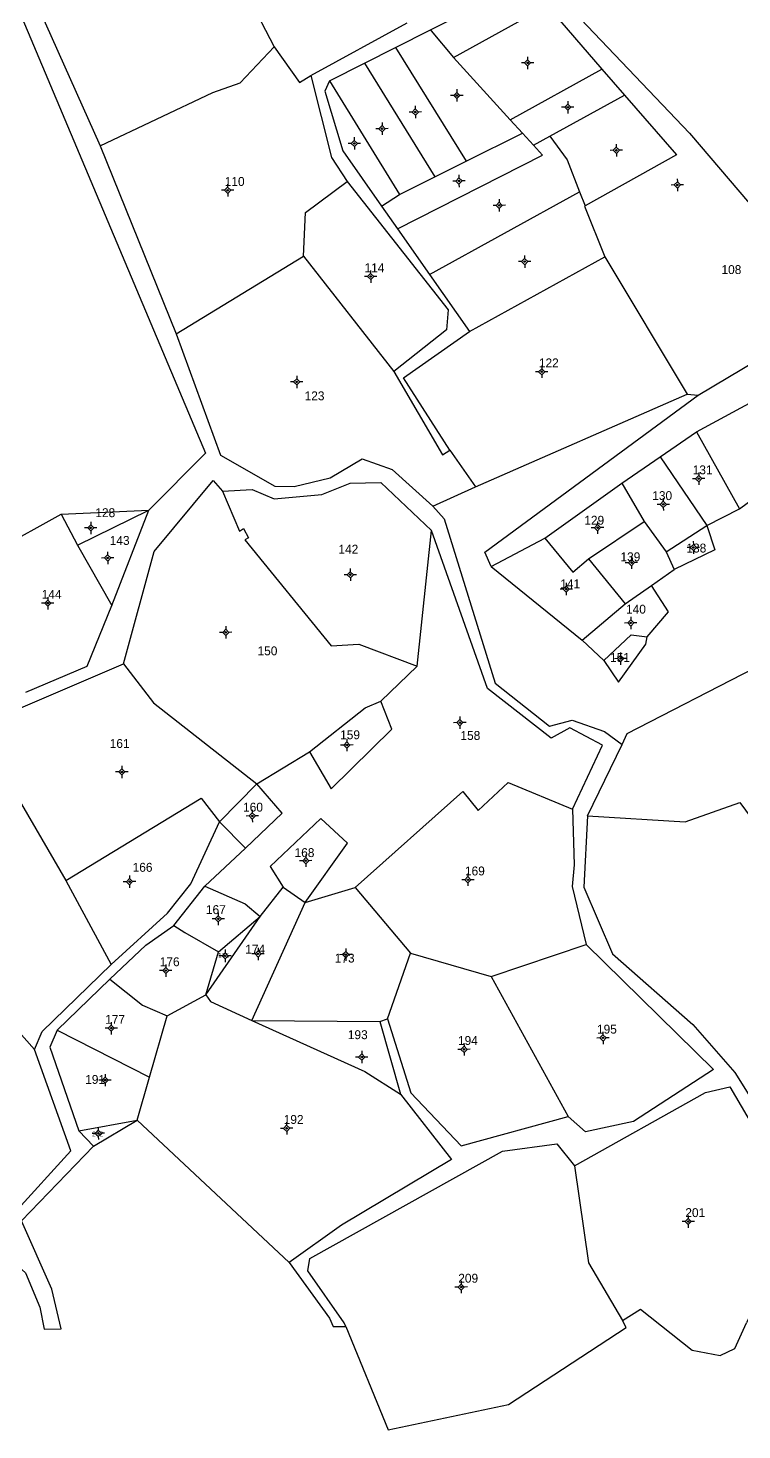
# Model space of a CAD drawing. Extents: x 551037 to 551594, y 1838476 to 1839058.
# Drawn here: x 551253.1 to 551397.5, y 1838476.5 to 1838760 of the extents above; entities that cross this region are included whole.
import ezdxf

# ---------------------------------------------------------------- set-up
doc = ezdxf.new("R2010")
doc.units = 0
for name, color, linetype in [('Level 10', 7, 'Continuous'), ('Level 11', 7, 'Continuous'), ('Level 15', 7, 'Continuous')]:
    doc.layers.add(name, color=color, linetype=linetype)

msp = doc.modelspace()

# ---------------------------------------------------------------- linework, layer by layer
at = {"layer": 'Level 10'}
for p, q in [((551334.5, 1838759.59), (551353.82, 1838769.32)), ((551253.56, 1838767.74), (551267.67, 1838736.14)), ((551296.88, 1838767.78), (551302.88, 1838756.19)), ((551339.18, 1838754.02), (551358.06, 1838764.43)), ((551310.31, 1838750.35), (551329.81, 1838760.99)), ((551327.45, 1838756.05), (551334.5, 1838759.59)), ((551321.17, 1838752.89), (551327.45, 1838756.05)), ((551327.45, 1838756.05), (551341.69, 1838733.03)), ((551339.18, 1838754.02), (551350.64, 1838741.42)), ((551321.17, 1838752.89), (551335.39, 1838729.89)), ((551350.64, 1838741.42), (551369.16, 1838751.65)), ((551369.16, 1838751.65), (551373.73, 1838746.41)), ((551314.05, 1838749.27), (551328.22, 1838726.33)), ((551358.62, 1838738.09), (551373.73, 1838746.41)), ((551350.64, 1838741.42), (551353.12, 1838738.71)), ((551341.69, 1838733.03), (551353.12, 1838738.71)), ((551353.12, 1838738.71), (551355.33, 1838736.27)), ((551355.33, 1838736.27), (551358.62, 1838738.09)), ((551267.67, 1838736.14), (551283.09, 1838698.1)), ((551335.39, 1838729.89), (551341.69, 1838733.03)), ((551328.22, 1838726.33), (551335.39, 1838729.89)), ((551324.59, 1838723.98), (551328.22, 1838726.33)), ((551334.3, 1838710.11), (551364.65, 1838726.87)), ((551364.65, 1838726.87), (551365.74, 1838724.03)), ((551324.59, 1838723.98), (551327.81, 1838719.37)), ((551327.81, 1838719.37), (551334.3, 1838710.11)), ((551283.09, 1838698.1), (551308.79, 1838713.82)), ((551308.79, 1838713.82), (551327.07, 1838690.51)), ((551369.76, 1838713.7), (551386.42, 1838685.96)), ((551334.3, 1838710.11), (551342.35, 1838698.6)), ((551343.62, 1838667.21), (551386.42, 1838685.96)), ((551386.42, 1838685.96), (551388.6, 1838685.73)), ((551388.28, 1838678.34), (551401.34, 1838685.42)), ((551380.93, 1838673.23), (551388.28, 1838678.34)), ((551388.28, 1838678.34), (551396.95, 1838662.77)), ((551338.41, 1838674.6), (551343.62, 1838667.21)), ((551373.19, 1838667.95), (551380.93, 1838673.23)), ((551380.93, 1838673.23), (551390.38, 1838659.36)), ((551396.95, 1838662.77), (551408.93, 1838671.63)), ((551334.95, 1838663.25), (551343.62, 1838667.21)), ((551357.65, 1838656.79), (551373.19, 1838667.95)), ((551373.19, 1838667.95), (551377.72, 1838660.16)), ((551240.93, 1838651.23), (551259.8, 1838661.66)), ((551259.8, 1838661.66), (551277.51, 1838662.47)), ((551259.8, 1838661.66), (551263.12, 1838655.39)), ((551263.12, 1838655.39), (551277.51, 1838662.47)), ((551270.07, 1838643.2), (551277.51, 1838662.47)), ((551366.43, 1838652.65), (551377.72, 1838660.16)), ((551377.72, 1838660.16), (551382.17, 1838654.05)), ((551390.38, 1838659.36), (551396.95, 1838662.77)), ((551331.77, 1838630.91), (551334.68, 1838658.34)), ((551382.17, 1838654.05), (551390.38, 1838659.36)), ((551263.12, 1838655.39), (551270.07, 1838643.2)), ((551346.78, 1838651.06), (551357.65, 1838656.79)), ((551366.43, 1838652.65), (551373.85, 1838643.54)), ((551382.17, 1838654.05), (551383.8, 1838650.47)), ((551346.78, 1838651.06), (551365.19, 1838636.21)), ((551379.2, 1838647.23), (551383.8, 1838650.47)), ((551373.85, 1838643.54), (551379.2, 1838647.23)), ((551365.19, 1838636.21), (551373.85, 1838643.54)), ((551365.19, 1838636.21), (551369.55, 1838632.09)), ((551242.68, 1838618.66), (551272.42, 1838631.42)), ((551324.43, 1838623.86), (551331.77, 1838630.91)), ((551242.68, 1838618.66), (551260.78, 1838587.57)), ((551366.24, 1838600.66), (551373.24, 1838615.09)), ((551299.39, 1838607.11), (551310.03, 1838613.63)), ((551291.86, 1838599.43), (551299.39, 1838607.11)), ((551291.86, 1838599.43), (551297.06, 1838594.14)), ((551288.88, 1838586.46), (551297.06, 1838594.14)), ((551260.78, 1838587.57), (551269.94, 1838570.58)), ((551282.62, 1838578.51), (551288.88, 1838586.46)), ((551300.02, 1838580.27), (551304.69, 1838586.24)), ((551304.69, 1838586.24), (551309.18, 1838583.11)), ((551309.18, 1838583.11), (551319.29, 1838586.2)), ((551319.29, 1838586.2), (551330.42, 1838572.89)), ((551298.35, 1838559.27), (551309.18, 1838583.11)), ((551289.09, 1838564.45), (551300.02, 1838580.27)), ((551291.6, 1838573.17), (551300.02, 1838580.27)), ((551289.09, 1838564.45), (551291.6, 1838573.17)), ((551325.78, 1838559.62), (551330.42, 1838572.89)), ((551330.42, 1838572.89), (551346.76, 1838568.14)), ((551346.76, 1838568.14), (551365.99, 1838574.67)), ((551258.99, 1838557.33), (551269.67, 1838567.66)), ((551346.76, 1838568.14), (551362.33, 1838539.84)), ((551281.27, 1838560.23), (551289.09, 1838564.45)), ((551247.06, 1838561.64), (551254.43, 1838553.38)), ((551277.7, 1838547.84), (551281.27, 1838560.23)), ((551298.35, 1838559.27), (551324.28, 1838559.07)), ((551324.28, 1838559.07), (551325.78, 1838559.62)), ((551324.28, 1838559.07), (551328.41, 1838544.35)), ((551258.99, 1838557.33), (551277.7, 1838547.84)), ((551275.18, 1838539.12), (551277.7, 1838547.84)), ((551263.38, 1838536.95), (551275.18, 1838539.12)), ((551266.34, 1838533.86), (551275.18, 1838539.12)), ((551275.18, 1838539.12), (551305.94, 1838510.35)), ((551263.38, 1838536.95), (551266.34, 1838533.86))]:
    msp.add_line(p, q, dxfattribs=at)
for points in [[(551231.51, 1838810.3), (551289, 1838673.97), (551277.51, 1838662.47)], [(551356.58, 1838770.52), (551386.85, 1838738.7), (551399.02, 1838724.52), (551413.4, 1838731.63), (551419.44, 1838722.66)], [(551358.06, 1838764.43), (551369.13, 1838751.68), (551369.16, 1838751.65)], [(551334.5, 1838759.59), (551334.65, 1838759.41), (551339.18, 1838754.02)], [(551267.67, 1838736.14), (551290.48, 1838746.92), (551296, 1838748.88), (551302.88, 1838756.19)], [(551302.88, 1838756.19), (551307.98, 1838748.96), (551310.31, 1838750.35)], [(551314.05, 1838749.27), (551314.07, 1838749.31), (551321.17, 1838752.89)], [(551310.31, 1838750.35), (551314.48, 1838733.77), (551317.67, 1838728.91)], [(551314.05, 1838749.27), (551313.14, 1838747.2), (551316.78, 1838735.14), (551324.59, 1838723.98)], [(551373.73, 1838746.41), (551384.21, 1838734.33), (551365.74, 1838724.03)], [(551358.62, 1838738.09), (551362.15, 1838733.33), (551364.65, 1838726.87)], [(551327.81, 1838719.37), (551357.15, 1838734.27), (551355.33, 1838736.27)], [(551308.79, 1838713.82), (551309.23, 1838722.68), (551317.67, 1838728.91)], [(551317.67, 1838728.91), (551338.05, 1838702.99), (551337.72, 1838698.91), (551327.07, 1838690.51)], [(551365.74, 1838724.03), (551365.62, 1838723.96), (551369.76, 1838713.7)], [(551342.35, 1838698.6), (551369.73, 1838713.68), (551369.76, 1838713.7)], [(551388.6, 1838685.73), (551421.78, 1838705.46), (551425.23, 1838713.22)], [(551283.09, 1838698.1), (551292.05, 1838673.58), (551302.99, 1838667.35), (551306.96, 1838667.24), (551314.19, 1838668.98), (551320.67, 1838672.87), (551326.72, 1838670.67), (551334.95, 1838663.25)], [(551338.41, 1838674.6), (551329.04, 1838689.25), (551342.35, 1838698.6)], [(551327.07, 1838690.51), (551336.93, 1838673.63), (551338.41, 1838674.6)], [(551346.78, 1838651.06), (551345.48, 1838653.97), (551388.6, 1838685.73)], [(551272.42, 1838631.42), (551278.62, 1838654.1), (551290.57, 1838668.44), (551292.46, 1838666.29)], [(551292.46, 1838666.29), (551298.41, 1838666.64), (551302.87, 1838664.76), (551312.51, 1838665.63), (551318.25, 1838667.91), (551324.47, 1838668.1), (551334.68, 1838658.34)], [(551292.46, 1838666.29), (551295.88, 1838658.23), (551296.66, 1838658.76), (551297.72, 1838656.91), (551296.98, 1838656.48), (551314.43, 1838635.03), (551320, 1838635.38), (551331.77, 1838630.91)], [(551334.95, 1838663.25), (551337.28, 1838660.74), (551347.56, 1838627.51), (551358.58, 1838618.81), (551363.12, 1838620.02), (551369.67, 1838617.68), (551373.24, 1838615.09)], [(551363.18, 1838601.99), (551369.25, 1838614.94), (551362.67, 1838618.48), (551358.87, 1838616.34), (551346.01, 1838626.4), (551334.68, 1838658.34)], [(551390.38, 1838659.36), (551392.01, 1838654.46), (551383.8, 1838650.47)], [(551357.65, 1838656.79), (551363.26, 1838649.93), (551366.43, 1838652.65)], [(551378.34, 1838636.87), (551382.61, 1838641.88), (551379.2, 1838647.23)], [(551252.66, 1838625.65), (551265.08, 1838630.94), (551270.07, 1838643.2)], [(551369.55, 1838632.09), (551375.09, 1838637.26), (551378.34, 1838636.87)], [(551369.55, 1838632.09), (551372.51, 1838627.66), (551378.05, 1838635.35), (551378.34, 1838636.87)], [(551272.42, 1838631.42), (551278.51, 1838623.54), (551299.39, 1838607.11)], [(551373.24, 1838615.09), (551374.3, 1838617.28), (551399.92, 1838630.49)], [(551310.03, 1838613.63), (551314.4, 1838606.12), (551326.69, 1838618.16), (551324.43, 1838623.86)], [(551310.03, 1838613.63), (551321.29, 1838622.49), (551324.43, 1838623.86)], [(551297.06, 1838594.14), (551304.48, 1838601.21), (551299.39, 1838607.11)], [(551319.29, 1838586.2), (551341.05, 1838605.59), (551344.16, 1838601.72), (551350.18, 1838607.42), (551363.18, 1838601.99)], [(551260.78, 1838587.57), (551288.15, 1838604.21), (551291.86, 1838599.43)], [(551363.18, 1838601.99), (551363.57, 1838590.77), (551363.17, 1838586.35), (551365.99, 1838574.67)], [(551366.24, 1838600.66), (551365.49, 1838586.26), (551371.31, 1838572.78), (551387.57, 1838558.48), (551396.02, 1838548.77), (551404.72, 1838534.86), (551411.56, 1838537.12), (551432.84, 1838554.87), (551432.42, 1838555.42)], [(551366.24, 1838600.66), (551386, 1838599.44), (551397.05, 1838603.36), (551432.42, 1838555.42)], [(551269.94, 1838570.58), (551281.29, 1838581), (551286.04, 1838586.91), (551291.86, 1838599.43)], [(551309.18, 1838583.11), (551317.72, 1838595.12), (551312.34, 1838600.1), (551302.1, 1838590.42), (551304.69, 1838586.24)], [(551288.88, 1838586.46), (551297.02, 1838582.88), (551300.02, 1838580.27)], [(551269.67, 1838567.66), (551276.95, 1838574.48), (551282.62, 1838578.51)], [(551282.62, 1838578.51), (551284.8, 1838577.06), (551291.6, 1838573.17)], [(551365.99, 1838574.67), (551391.71, 1838549.37), (551375.52, 1838538.87), (551365.81, 1838536.75), (551362.33, 1838539.84)], [(551254.43, 1838553.38), (551255.94, 1838557.03), (551269.94, 1838570.58)], [(551269.67, 1838567.66), (551276.24, 1838562.34), (551281.27, 1838560.23)], [(551289.09, 1838564.45), (551289.98, 1838563.13), (551298.35, 1838559.27)], [(551298.35, 1838559.27), (551321.22, 1838548.99), (551328.41, 1838544.35)], [(551325.78, 1838559.62), (551330.53, 1838544.67), (551340.72, 1838533.9), (551362.33, 1838539.84)], [(551258.99, 1838557.33), (551257.55, 1838553.85), (551263.38, 1838536.95)], [(551223.73, 1838544.7), (551250.4, 1838520.36), (551261.77, 1838532.93), (551254.43, 1838553.38)], [(551328.41, 1838544.35), (551338.75, 1838531.14), (551316.51, 1838517.88), (551305.94, 1838510.35)], [(551363.63, 1838529.88), (551390.11, 1838544.68), (551395.04, 1838545.86), (551409.22, 1838521.6), (551398.41, 1838498.11)], [(551224.86, 1838496.59), (551233.46, 1838496.67), (551234.62, 1838501.84), (551243.59, 1838513.35), (551245.38, 1838514.73), (551252.63, 1838508.24), (551255.48, 1838501.27), (551256.4, 1838496.87), (551259.79, 1838496.9), (551257.93, 1838504.93), (551251.81, 1838518.73), (551266.34, 1838533.86)], [(551317.36, 1838497.4), (551317.06, 1838498.12), (551309.72, 1838508.67), (551310.1, 1838511.14), (551349.08, 1838532.83), (551360.03, 1838534.3), (551363.63, 1838529.88)], [(551363.63, 1838529.88), (551366.47, 1838510.28), (551373.34, 1838498.59)], [(551305.94, 1838510.35), (551314.04, 1838499.07), (551314.81, 1838497.38), (551317.36, 1838497.4)], [(551317.36, 1838497.4), (551325.94, 1838476.47), (551350.25, 1838481.65), (551374.09, 1838497.19), (551373.34, 1838498.59)], [(551373.34, 1838498.59), (551376.94, 1838500.9), (551387.42, 1838492.58), (551393.05, 1838491.53), (551396.05, 1838492.96), (551398.41, 1838498.11)]]:
    msp.add_lwpolyline(points, dxfattribs=at)
at = {"layer": 'Level 11'}
for p, q in [((551354.1, 1838754.17), (551354.11, 1838753.54)), ((551353.49, 1838752.92), (551352.87, 1838752.91)), ((551354.11, 1838753.54), (551353.49, 1838752.92)), ((551353.49, 1838752.92), (551354.12, 1838752.3)), ((551354.74, 1838752.93), (551354.11, 1838753.54)), ((551354.12, 1838752.3), (551354.74, 1838752.93)), ((551354.12, 1838752.3), (551354.13, 1838751.67)), ((551355.36, 1838752.93), (551354.74, 1838752.93)), ((551339.19, 1838746.32), (551338.57, 1838746.32)), ((551339.81, 1838746.96), (551339.19, 1838746.32)), ((551339.19, 1838746.32), (551339.82, 1838745.7)), ((551339.81, 1838747.58), (551339.81, 1838746.96)), ((551340.45, 1838746.33), (551339.81, 1838746.96)), ((551339.82, 1838745.7), (551340.45, 1838746.33)), ((551339.82, 1838745.7), (551339.83, 1838745.08)), ((551341.07, 1838746.34), (551340.45, 1838746.33)), ((551362.25, 1838745.21), (551362.26, 1838744.58)), ((551330.8, 1838742.97), (551330.18, 1838742.97)), ((551331.42, 1838743.61), (551330.8, 1838742.97)), ((551330.8, 1838742.97), (551331.43, 1838742.35)), ((551331.42, 1838744.23), (551331.42, 1838743.61)), ((551332.06, 1838742.98), (551331.42, 1838743.61)), ((551331.43, 1838742.35), (551332.06, 1838742.98)), ((551332.68, 1838742.99), (551332.06, 1838742.98)), ((551361.64, 1838743.95), (551361.01, 1838743.94)), ((551362.26, 1838744.58), (551361.64, 1838743.95)), ((551361.64, 1838743.95), (551362.27, 1838743.34)), ((551362.88, 1838743.96), (551362.26, 1838744.58)), ((551362.27, 1838743.34), (551362.88, 1838743.96)), ((551362.27, 1838743.34), (551362.27, 1838742.71)), ((551363.51, 1838743.97), (551362.88, 1838743.96)), ((551324.07, 1838739.6), (551323.45, 1838739.6)), ((551324.69, 1838740.23), (551324.07, 1838739.6)), ((551324.07, 1838739.6), (551324.7, 1838738.99)), ((551324.69, 1838740.86), (551324.69, 1838740.23)), ((551325.33, 1838739.61), (551324.69, 1838740.23)), ((551324.7, 1838738.99), (551325.33, 1838739.61)), ((551325.95, 1838739.62), (551325.33, 1838739.61)), ((551331.43, 1838742.35), (551331.44, 1838741.73)), ((551319.09, 1838737.26), (551318.48, 1838736.62)), ((551319.08, 1838737.88), (551319.09, 1838737.26)), ((551319.72, 1838736.64), (551319.09, 1838737.26)), ((551324.7, 1838738.99), (551324.71, 1838738.36)), ((551318.47, 1838736.62), (551317.85, 1838736.62)), ((551318.48, 1838736.62), (551319.1, 1838736)), ((551319.1, 1838736), (551319.72, 1838736.64)), ((551319.1, 1838736), (551319.11, 1838735.38)), ((551320.35, 1838736.64), (551319.72, 1838736.64)), ((551371.46, 1838735.24), (551370.83, 1838735.23)), ((551372.07, 1838735.86), (551371.46, 1838735.24)), ((551371.46, 1838735.24), (551372.08, 1838734.62)), ((551372.06, 1838736.49), (551372.07, 1838735.86)), ((551372.69, 1838735.25), (551372.07, 1838735.86)), ((551372.08, 1838734.62), (551372.69, 1838735.25)), ((551372.08, 1838734.62), (551372.09, 1838733.99)), ((551373.32, 1838735.25), (551372.69, 1838735.25)), ((551293.46, 1838728.41), (551293.47, 1838727.78)), ((551339.62, 1838729.03), (551339, 1838729.03)), ((551340.24, 1838729.67), (551339.62, 1838729.03)), ((551339.62, 1838729.03), (551340.25, 1838728.41)), ((551340.24, 1838730.29), (551340.24, 1838729.67)), ((551340.88, 1838729.04), (551340.24, 1838729.67)), ((551340.25, 1838728.41), (551340.88, 1838729.04)), ((551340.25, 1838728.41), (551340.26, 1838727.79)), ((551341.5, 1838729.05), (551340.88, 1838729.04)), ((551383.79, 1838728.23), (551383.17, 1838728.22)), ((551384.42, 1838728.85), (551383.79, 1838728.23)), ((551383.79, 1838728.23), (551384.43, 1838727.61)), ((551384.41, 1838729.48), (551384.42, 1838728.85)), ((551385.05, 1838728.24), (551384.42, 1838728.85)), ((551384.43, 1838727.61), (551385.05, 1838728.24)), ((551385.67, 1838728.24), (551385.05, 1838728.24)), ((551292.85, 1838727.15), (551292.23, 1838727.15)), ((551293.47, 1838727.78), (551292.85, 1838727.15)), ((551292.85, 1838727.15), (551293.48, 1838726.54)), ((551294.1, 1838727.16), (551293.47, 1838727.78)), ((551293.48, 1838726.54), (551294.1, 1838727.16)), ((551293.48, 1838726.54), (551293.49, 1838725.91)), ((551294.72, 1838727.17), (551294.1, 1838727.16)), ((551348.38, 1838725.36), (551348.38, 1838724.74)), ((551384.43, 1838727.61), (551384.43, 1838726.98)), ((551347.76, 1838724.1), (551347.14, 1838724.1)), ((551348.38, 1838724.74), (551347.76, 1838724.1)), ((551347.76, 1838724.1), (551348.39, 1838723.48)), ((551349.02, 1838724.11), (551348.38, 1838724.74)), ((551348.39, 1838723.48), (551349.02, 1838724.11)), ((551348.39, 1838723.48), (551348.4, 1838722.86)), ((551349.64, 1838724.12), (551349.02, 1838724.11)), ((551352.92, 1838712.73), (551352.29, 1838712.73)), ((551353.53, 1838713.37), (551352.92, 1838712.73)), ((551352.92, 1838712.73), (551353.54, 1838712.11)), ((551353.53, 1838713.99), (551353.53, 1838713.37)), ((551354.16, 1838712.74), (551353.53, 1838713.37)), ((551353.54, 1838712.11), (551354.16, 1838712.74)), ((551353.54, 1838712.11), (551353.55, 1838711.49)), ((551354.79, 1838712.75), (551354.16, 1838712.74)), ((551321.77, 1838709.71), (551321.14, 1838709.7)), ((551321.76, 1838709.71), (551322.4, 1838709.09)), ((551322.38, 1838710.34), (551321.77, 1838709.71)), ((551322.38, 1838710.96), (551322.38, 1838710.34)), ((551323.01, 1838709.72), (551322.38, 1838710.34)), ((551322.4, 1838709.1), (551323.01, 1838709.72)), ((551322.4, 1838709.1), (551322.4, 1838708.47)), ((551323.64, 1838709.73), (551323.01, 1838709.72)), ((551356.99, 1838691.71), (551356.99, 1838691.08)), ((551307.44, 1838689.03), (551306.82, 1838688.4)), ((551307.44, 1838689.66), (551307.44, 1838689.03)), ((551308.08, 1838688.42), (551307.44, 1838689.03)), ((551356.37, 1838690.46), (551355.75, 1838690.45)), ((551356.99, 1838691.08), (551356.37, 1838690.46)), ((551356.37, 1838690.46), (551357.01, 1838689.84)), ((551357.63, 1838690.47), (551356.99, 1838691.08)), ((551357.01, 1838689.84), (551357.63, 1838690.47)), ((551357.01, 1838689.84), (551357.01, 1838689.21)), ((551358.25, 1838690.47), (551357.62, 1838690.47)), ((551306.82, 1838688.4), (551306.2, 1838688.4)), ((551306.82, 1838688.4), (551307.46, 1838687.79)), ((551307.46, 1838687.79), (551308.08, 1838688.42)), ((551307.46, 1838687.79), (551307.46, 1838687.16)), ((551308.7, 1838688.42), (551308.07, 1838688.42)), ((551388.11, 1838668.84), (551387.49, 1838668.83)), ((551388.74, 1838669.46), (551388.11, 1838668.84)), ((551388.11, 1838668.84), (551388.75, 1838668.23)), ((551388.73, 1838670.09), (551388.74, 1838669.46)), ((551389.37, 1838668.85), (551388.74, 1838669.46)), ((551388.75, 1838668.23), (551389.37, 1838668.85)), ((551389.99, 1838668.86), (551389.37, 1838668.85)), ((551388.75, 1838668.23), (551388.75, 1838667.6)), ((551380.96, 1838663.64), (551380.33, 1838663.63)), ((551381.57, 1838664.26), (551380.96, 1838663.64)), ((551380.96, 1838663.64), (551381.58, 1838663.02)), ((551381.57, 1838664.89), (551381.57, 1838664.26)), ((551382.2, 1838663.65), (551381.57, 1838664.26)), ((551381.58, 1838663.02), (551382.2, 1838663.65)), ((551381.58, 1838663.02), (551381.59, 1838662.39)), ((551382.83, 1838663.65), (551382.2, 1838663.65)), ((551368.26, 1838660.19), (551368.27, 1838659.57)), ((551265.17, 1838658.89), (551264.55, 1838658.88)), ((551265.79, 1838659.51), (551265.17, 1838658.89)), ((551265.17, 1838658.89), (551265.8, 1838658.27)), ((551265.79, 1838660.14), (551265.79, 1838659.51)), ((551266.43, 1838658.9), (551265.79, 1838659.51)), ((551265.8, 1838658.27), (551266.43, 1838658.9)), ((551265.8, 1838658.27), (551265.81, 1838657.64)), ((551267.05, 1838658.9), (551266.43, 1838658.9)), ((551367.65, 1838658.93), (551367.02, 1838658.93)), ((551368.27, 1838659.57), (551367.64, 1838658.93)), ((551367.64, 1838658.93), (551368.28, 1838658.31)), ((551368.9, 1838658.94), (551368.27, 1838659.57)), ((551368.28, 1838658.31), (551368.9, 1838658.94)), ((551368.28, 1838658.31), (551368.28, 1838657.69)), ((551369.52, 1838658.95), (551368.9, 1838658.94)), ((551387.03, 1838654.91), (551386.4, 1838654.91)), ((551387.65, 1838655.54), (551387.03, 1838654.91)), ((551387.03, 1838654.91), (551387.66, 1838654.3)), ((551387.64, 1838656.17), (551387.65, 1838655.54)), ((551388.27, 1838654.92), (551387.65, 1838655.54)), ((551387.66, 1838654.3), (551388.27, 1838654.92)), ((551388.9, 1838654.93), (551388.27, 1838654.92)), ((551268.58, 1838652.8), (551267.96, 1838652.79)), ((551269.21, 1838653.42), (551268.58, 1838652.8)), ((551268.58, 1838652.8), (551269.22, 1838652.18)), ((551269.2, 1838654.05), (551269.21, 1838653.42)), ((551269.84, 1838652.81), (551269.21, 1838653.42)), ((551269.22, 1838652.18), (551269.84, 1838652.81)), ((551269.22, 1838652.18), (551269.22, 1838651.55)), ((551270.46, 1838652.82), (551269.84, 1838652.81)), ((551374.52, 1838651.84), (551373.89, 1838651.84)), ((551375.14, 1838652.47), (551374.52, 1838651.84)), ((551374.52, 1838651.84), (551375.15, 1838651.23)), ((551375.13, 1838653.1), (551375.14, 1838652.47)), ((551375.76, 1838651.86), (551375.14, 1838652.47)), ((551375.15, 1838651.23), (551375.76, 1838651.86)), ((551376.39, 1838651.86), (551375.76, 1838651.86)), ((551387.66, 1838654.29), (551387.66, 1838653.67)), ((551317.66, 1838649.41), (551317.04, 1838649.4)), ((551318.28, 1838650.03), (551317.66, 1838649.41)), ((551317.66, 1838649.41), (551318.29, 1838648.79)), ((551318.28, 1838650.66), (551318.28, 1838650.03)), ((551318.92, 1838649.42), (551318.28, 1838650.03)), ((551318.29, 1838648.79), (551318.92, 1838649.42)), ((551319.54, 1838649.42), (551318.92, 1838649.42)), ((551375.15, 1838651.23), (551375.15, 1838650.6)), ((551318.29, 1838648.79), (551318.3, 1838648.16)), ((551361.33, 1838646.49), (551360.7, 1838646.49)), ((551361.95, 1838647.12), (551361.33, 1838646.49)), ((551361.33, 1838646.49), (551361.96, 1838645.88)), ((551361.94, 1838647.75), (551361.95, 1838647.12)), ((551362.57, 1838646.5), (551361.95, 1838647.12)), ((551361.96, 1838645.88), (551362.57, 1838646.5)), ((551363.2, 1838646.51), (551362.57, 1838646.5)), ((551256.48, 1838643.66), (551255.85, 1838643.65)), ((551257.1, 1838644.28), (551256.48, 1838643.66)), ((551256.48, 1838643.66), (551257.11, 1838643.04)), ((551257.09, 1838644.91), (551257.1, 1838644.28)), ((551257.72, 1838643.67), (551257.1, 1838644.28)), ((551257.11, 1838643.04), (551257.72, 1838643.67)), ((551258.35, 1838643.67), (551257.72, 1838643.67)), ((551361.96, 1838645.87), (551361.96, 1838645.25)), ((551257.11, 1838643.03), (551257.11, 1838642.41)), ((551374.98, 1838640.91), (551374.98, 1838640.29)), ((551292.47, 1838637.75), (551291.84, 1838637.75)), ((551293.08, 1838638.38), (551292.47, 1838637.75)), ((551292.47, 1838637.75), (551293.09, 1838637.14)), ((551293.08, 1838639.01), (551293.08, 1838638.39)), ((551293.71, 1838637.76), (551293.08, 1838638.38)), ((551293.09, 1838637.14), (551293.71, 1838637.76)), ((551294.34, 1838637.77), (551293.71, 1838637.76)), ((551374.37, 1838639.66), (551373.74, 1838639.65)), ((551374.98, 1838640.29), (551374.37, 1838639.66)), ((551374.37, 1838639.66), (551375, 1838639.03)), ((551375.61, 1838639.67), (551374.98, 1838640.29)), ((551375, 1838639.03), (551375.61, 1838639.67)), ((551375, 1838639.03), (551375, 1838638.41)), ((551376.24, 1838639.67), (551375.61, 1838639.67)), ((551293.09, 1838637.14), (551293.1, 1838636.51)), ((551372.31, 1838632.45), (551371.69, 1838632.44)), ((551372.94, 1838633.08), (551372.31, 1838632.45)), ((551372.31, 1838632.45), (551372.95, 1838631.84)), ((551372.93, 1838633.71), (551372.94, 1838633.08)), ((551373.57, 1838632.46), (551372.94, 1838633.08)), ((551372.95, 1838631.84), (551373.57, 1838632.46)), ((551372.95, 1838631.83), (551372.95, 1838631.21)), ((551374.19, 1838632.47), (551373.57, 1838632.46)), ((551340.42, 1838620.75), (551340.43, 1838620.13)), ((551339.81, 1838619.5), (551339.18, 1838619.49)), ((551340.43, 1838620.13), (551339.81, 1838619.5)), ((551339.81, 1838619.5), (551340.44, 1838618.87)), ((551341.05, 1838619.51), (551340.43, 1838620.13)), ((551340.44, 1838618.87), (551341.05, 1838619.51)), ((551340.44, 1838618.87), (551340.45, 1838618.26)), ((551341.68, 1838619.52), (551341.05, 1838619.51)), ((551316.96, 1838614.97), (551316.33, 1838614.97)), ((551317.57, 1838615.6), (551316.96, 1838614.97)), ((551316.96, 1838614.97), (551317.58, 1838614.36)), ((551317.57, 1838616.23), (551317.57, 1838615.6)), ((551318.2, 1838614.98), (551317.57, 1838615.6)), ((551317.58, 1838614.36), (551318.2, 1838614.98)), ((551318.83, 1838614.99), (551318.2, 1838614.98)), ((551317.58, 1838614.36), (551317.59, 1838613.73)), ((551271.46, 1838609.53), (551270.83, 1838609.53)), ((551272.07, 1838610.16), (551271.46, 1838609.53)), ((551271.46, 1838609.53), (551272.08, 1838608.92)), ((551272.07, 1838610.79), (551272.07, 1838610.16)), ((551272.7, 1838609.55), (551272.07, 1838610.16)), ((551272.08, 1838608.92), (551272.7, 1838609.55)), ((551273.33, 1838609.55), (551272.7, 1838609.55)), ((551272.08, 1838608.92), (551272.09, 1838608.29)), ((551297.83, 1838600.63), (551297.21, 1838600.62)), ((551298.45, 1838601.25), (551297.83, 1838600.63)), ((551297.83, 1838600.63), (551298.46, 1838600.01)), ((551298.45, 1838601.88), (551298.45, 1838601.25)), ((551299.09, 1838600.64), (551298.45, 1838601.25)), ((551298.46, 1838600.01), (551299.09, 1838600.64)), ((551299.71, 1838600.64), (551299.09, 1838600.64)), ((551298.46, 1838600.01), (551298.47, 1838599.38)), ((551309.26, 1838592.21), (551308.65, 1838591.58)), ((551309.26, 1838592.84), (551309.26, 1838592.21)), ((551309.89, 1838591.59), (551309.26, 1838592.21)), ((551308.65, 1838591.58), (551308.02, 1838591.58)), ((551308.65, 1838591.58), (551309.27, 1838590.97)), ((551309.27, 1838590.97), (551309.89, 1838591.59)), ((551309.27, 1838590.97), (551309.28, 1838590.34)), ((551310.52, 1838591.6), (551309.89, 1838591.59)), ((551273.01, 1838587.34), (551272.38, 1838587.34)), ((551273.63, 1838587.98), (551273.01, 1838587.34)), ((551273.01, 1838587.34), (551273.64, 1838586.72)), ((551273.62, 1838588.6), (551273.63, 1838587.98)), ((551274.26, 1838587.35), (551273.63, 1838587.97)), ((551273.64, 1838586.72), (551274.25, 1838587.35)), ((551273.64, 1838586.73), (551273.64, 1838586.1)), ((551274.88, 1838587.36), (551274.25, 1838587.35)), ((551341.43, 1838587.72), (551340.8, 1838587.72)), ((551342.05, 1838588.36), (551341.43, 1838587.72)), ((551341.43, 1838587.72), (551342.06, 1838587.1)), ((551342.04, 1838588.98), (551342.05, 1838588.36)), ((551342.67, 1838587.73), (551342.05, 1838588.36)), ((551342.06, 1838587.1), (551342.67, 1838587.73)), ((551342.06, 1838587.1), (551342.06, 1838586.48)), ((551343.3, 1838587.74), (551342.67, 1838587.73)), ((551291.57, 1838581.08), (551291.58, 1838580.46)), ((551290.95, 1838579.82), (551290.33, 1838579.82)), ((551291.58, 1838580.46), (551290.95, 1838579.82)), ((551290.95, 1838579.82), (551291.59, 1838579.2)), ((551292.21, 1838579.83), (551291.58, 1838580.46)), ((551291.59, 1838579.2), (551292.21, 1838579.83)), ((551291.59, 1838579.2), (551291.59, 1838578.58)), ((551292.83, 1838579.84), (551292.21, 1838579.83)), ((551292.34, 1838572.35), (551291.71, 1838572.34)), ((551292.95, 1838572.97), (551292.34, 1838572.35)), ((551292.34, 1838572.35), (551292.96, 1838571.73)), ((551292.95, 1838573.6), (551292.95, 1838572.97)), ((551293.58, 1838572.36), (551292.95, 1838572.97)), ((551292.96, 1838571.73), (551293.58, 1838572.36)), ((551294.21, 1838572.36), (551293.58, 1838572.36)), ((551299.01, 1838572.73), (551298.38, 1838572.73)), ((551299.63, 1838573.37), (551299.01, 1838572.73)), ((551299.01, 1838572.73), (551299.64, 1838572.11)), ((551299.62, 1838573.99), (551299.63, 1838573.37)), ((551300.25, 1838572.74), (551299.63, 1838573.37)), ((551299.64, 1838572.11), (551300.25, 1838572.74)), ((551300.88, 1838572.75), (551300.25, 1838572.74)), ((551316.73, 1838572.59), (551316.11, 1838572.58)), ((551317.35, 1838573.22), (551316.73, 1838572.59)), ((551316.73, 1838572.59), (551317.37, 1838571.96)), ((551317.35, 1838573.84), (551317.35, 1838573.22)), ((551317.99, 1838572.6), (551317.35, 1838573.22)), ((551317.37, 1838571.96), (551317.99, 1838572.6)), ((551318.61, 1838572.61), (551317.99, 1838572.6)), ((551280.96, 1838569.99), (551280.35, 1838569.36)), ((551280.96, 1838570.62), (551280.96, 1838569.99)), ((551281.59, 1838569.37), (551280.96, 1838569.99)), ((551292.96, 1838571.73), (551292.97, 1838571.1)), ((551299.64, 1838572.11), (551299.64, 1838571.49)), ((551317.37, 1838571.96), (551317.37, 1838571.34)), ((551280.35, 1838569.36), (551279.72, 1838569.36)), ((551280.35, 1838569.36), (551280.97, 1838568.75)), ((551280.97, 1838568.75), (551281.59, 1838569.37)), ((551280.97, 1838568.75), (551280.98, 1838568.12)), ((551282.22, 1838569.38), (551281.59, 1838569.37)), ((551269.93, 1838558.33), (551269.31, 1838557.71)), ((551269.92, 1838558.96), (551269.93, 1838558.33)), ((551270.55, 1838557.72), (551269.93, 1838558.33)), ((551269.31, 1838557.71), (551268.68, 1838557.7)), ((551269.31, 1838557.71), (551269.94, 1838557.09)), ((551269.94, 1838557.09), (551270.55, 1838557.72)), ((551269.94, 1838557.09), (551269.94, 1838556.46)), ((551271.18, 1838557.72), (551270.55, 1838557.72)), ((551368.74, 1838555.74), (551368.13, 1838555.73)), ((551369.37, 1838556.36), (551368.74, 1838555.74)), ((551368.74, 1838555.74), (551369.38, 1838555.12)), ((551369.36, 1838556.99), (551369.37, 1838556.36)), ((551370, 1838555.75), (551369.37, 1838556.36)), ((551369.38, 1838555.12), (551370, 1838555.75)), ((551370.62, 1838555.75), (551370, 1838555.75)), ((551320.59, 1838552.5), (551319.97, 1838551.87)), ((551320.59, 1838553.13), (551320.59, 1838552.5)), ((551321.23, 1838551.88), (551320.59, 1838552.5)), ((551340.66, 1838553.43), (551340.03, 1838553.43)), ((551341.28, 1838554.06), (551340.65, 1838553.43)), ((551340.65, 1838553.43), (551341.29, 1838552.82)), ((551341.27, 1838554.69), (551341.28, 1838554.06)), ((551341.91, 1838553.44), (551341.28, 1838554.06)), ((551341.29, 1838552.82), (551341.91, 1838553.44)), ((551341.29, 1838552.82), (551341.29, 1838552.19)), ((551342.53, 1838553.45), (551341.91, 1838553.44)), ((551369.38, 1838555.12), (551369.39, 1838554.49)), ((551319.97, 1838551.87), (551319.35, 1838551.87)), ((551319.97, 1838551.87), (551320.61, 1838551.26)), ((551320.61, 1838551.26), (551321.23, 1838551.88)), ((551320.61, 1838551.26), (551320.61, 1838550.63)), ((551321.85, 1838551.89), (551321.23, 1838551.88)), ((551268.08, 1838547.2), (551267.45, 1838547.19)), ((551268.7, 1838547.83), (551268.08, 1838547.2)), ((551268.08, 1838547.2), (551268.71, 1838546.59)), ((551268.69, 1838548.45), (551268.7, 1838547.83)), ((551269.33, 1838547.21), (551268.7, 1838547.84)), ((551268.71, 1838546.59), (551269.32, 1838547.21)), ((551269.95, 1838547.22), (551269.32, 1838547.21)), ((551268.71, 1838546.59), (551268.71, 1838545.96)), ((551305.4, 1838538.72), (551305.4, 1838538.09)), ((551266.7, 1838536.45), (551266.07, 1838536.44)), ((551267.31, 1838537.08), (551266.7, 1838536.45)), ((551266.7, 1838536.45), (551267.32, 1838535.84)), ((551267.31, 1838537.71), (551267.31, 1838537.09)), ((551267.94, 1838536.46), (551267.31, 1838537.08)), ((551267.32, 1838535.84), (551267.94, 1838536.46)), ((551267.32, 1838535.84), (551267.33, 1838535.21)), ((551268.57, 1838536.47), (551267.94, 1838536.46)), ((551304.78, 1838537.46), (551304.16, 1838537.46)), ((551304.78, 1838537.46), (551305.42, 1838536.85)), ((551305.4, 1838538.1), (551304.79, 1838537.46)), ((551306.04, 1838537.47), (551305.4, 1838538.09)), ((551305.42, 1838536.85), (551306.04, 1838537.47)), ((551305.42, 1838536.85), (551305.42, 1838536.22)), ((551306.66, 1838537.48), (551306.04, 1838537.47)), ((551385.99, 1838518.62), (551385.37, 1838518.61)), ((551386.61, 1838519.24), (551385.99, 1838518.62)), ((551385.99, 1838518.62), (551386.62, 1838518)), ((551386.6, 1838519.87), (551386.61, 1838519.24)), ((551387.24, 1838518.63), (551386.61, 1838519.24)), ((551386.62, 1838518), (551387.24, 1838518.63)), ((551387.86, 1838518.63), (551387.24, 1838518.63)), ((551386.62, 1838518), (551386.63, 1838517.37)), ((551340.07, 1838505.36), (551339.45, 1838505.35)), ((551340.7, 1838505.98), (551340.07, 1838505.36)), ((551340.07, 1838505.36), (551340.71, 1838504.74)), ((551340.69, 1838506.61), (551340.7, 1838505.98)), ((551341.33, 1838505.37), (551340.7, 1838505.98)), ((551340.71, 1838504.74), (551341.33, 1838505.37)), ((551340.71, 1838504.74), (551340.71, 1838504.12)), ((551341.95, 1838505.38), (551341.33, 1838505.37))]:
    msp.add_line(p, q, dxfattribs=at)
for centre in [(551354.12, 1838752.93), (551339.82, 1838746.33), (551331.43, 1838742.98), (551362.27, 1838743.96), (551324.7, 1838739.61), (551319.1, 1838736.63), (551372.08, 1838735.25), (551340.25, 1838729.04), (551384.43, 1838728.24), (551293.48, 1838727.16), (551348.39, 1838724.11), (551353.54, 1838712.74), (551322.4, 1838709.72), (551307.45, 1838688.41), (551357, 1838690.47), (551388.75, 1838668.85), (551381.58, 1838663.65), (551265.8, 1838658.9), (551368.28, 1838658.94), (551387.66, 1838654.92), (551269.22, 1838652.81), (551375.15, 1838651.86), (551318.29, 1838649.42), (551361.96, 1838646.5), (551257.11, 1838643.67), (551293.09, 1838637.76), (551374.99, 1838639.67), (551372.95, 1838632.46), (551340.44, 1838619.51), (551317.58, 1838614.98), (551272.08, 1838609.54), (551298.46, 1838600.64), (551309.27, 1838591.59), (551273.64, 1838587.35), (551342.06, 1838587.73), (551291.59, 1838579.83), (551292.96, 1838572.36), (551299.64, 1838572.74), (551317.36, 1838572.6), (551280.97, 1838569.37), (551269.94, 1838557.72), (551369.38, 1838555.75), (551341.29, 1838553.44), (551320.61, 1838551.88), (551268.71, 1838547.21), (551267.32, 1838536.46), (551305.41, 1838537.47), (551386.62, 1838518.63), (551340.71, 1838505.37)]:
    msp.add_circle(centre, 0.15, dxfattribs=at)

# ---------------------------------------------------------------- texts
at = {"layer": 'Level 15'}
for s, height, p in [('110', 1.8, (551292.89, 1838728.04)), ('114', 1.8, (551321.16, 1838710.59)), ('108', 1.8, (551393.34, 1838710.22)), ('122', 1.8, (551356.41, 1838691.35)), ('123', 1.8, (551309.04, 1838684.69)), ('131', 1.8, (551387.52, 1838669.72)), ('130', 1.8, (551379.34, 1838664.51)), ('128', 1.8, (551266.72, 1838661.06)), ('129', 1.8, (551365.6, 1838659.53)), ('143', 1.8, (551269.63, 1838655.45)), ('142', 1.8, (551315.88, 1838653.68)), ('138', 1.8, (551386.25, 1838653.91)), ('139', 1.8, (551372.91, 1838652.14)), ('144', 1.8, (551255.88, 1838644.55)), ('141', 1.8, (551360.73, 1838646.67)), ('140', 1.8, (551374.04, 1838641.55)), ('150', 1.8, (551299.52, 1838633.12)), ('151', 1.8, (551370.81, 1838631.79)), ('159', 1.8, (551316.22, 1838616.15)), ('158', 1.8, (551340.55, 1838616.01)), ('161', 1.8, (551269.63, 1838614.39)), ('160', 1.8, (551296.6, 1838601.51)), ('168', 1.8, (551307.01, 1838592.32)), ('166', 1.8, (551274.26, 1838589.35)), ('169', 1.8, (551341.46, 1838588.61)), ('167', 1.8, (551289.08, 1838580.79)), ('175', 0.972, (551291.54, 1838571.97)), ('174', 1.8, (551297.03, 1838572.79)), ('173', 1.8, (551315.13, 1838571)), ('176', 1.8, (551279.74, 1838570.25)), ('177', 1.8, (551268.71, 1838558.6)), ('195', 1.8, (551368.16, 1838556.62)), ('193', 1.8, (551317.78, 1838555.5)), ('194', 1.8, (551340.05, 1838554.33)), ('191', 1.8, (551264.67, 1838546.45)), ('192', 1.8, (551304.81, 1838538.36)), ('202', 0.972, (551266.07, 1838535.84)), ('201', 1.8, (551386.03, 1838519.52)), ('209', 1.8, (551340.11, 1838506.25))]:
    msp.add_text(s, height=height, dxfattribs=at).set_placement(p)

doc.saveas('drawing.dxf')
